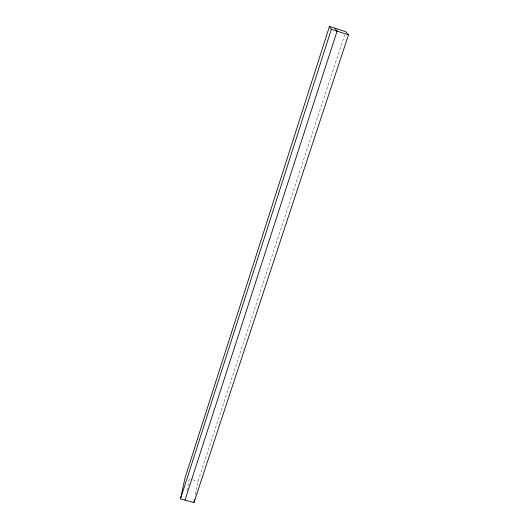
<?xml version="1.0" encoding="UTF-8"?>
<svg xmlns="http://www.w3.org/2000/svg" width="529" height="529" viewBox="0 0 529 529"><rect width="100%" height="100%" fill="white"/><g stroke="black" fill="none" stroke-linecap="round" stroke-linejoin="round"><path stroke-width="0.4" stroke-dasharray="2.65 1.98" d="M195.439 494.681L197.972 481.304L344.677 34.815M186.935 490.687L189.375 478.93L191.716 479.578M192.496 479.796L197.972 481.304"/><path stroke-width="0.79" d="M193.951 502.55L348.499 34.841L345.708 31.674L329.441 26.45L185.071 477.74L180.501 498.86L193.951 502.55L194.546 499.402M180.501 498.86L331.352 29.333L329.441 26.45M184.991 500.09L337.072 31.171L334.87 28.196M331.352 29.333L348.499 34.841"/></g></svg>
